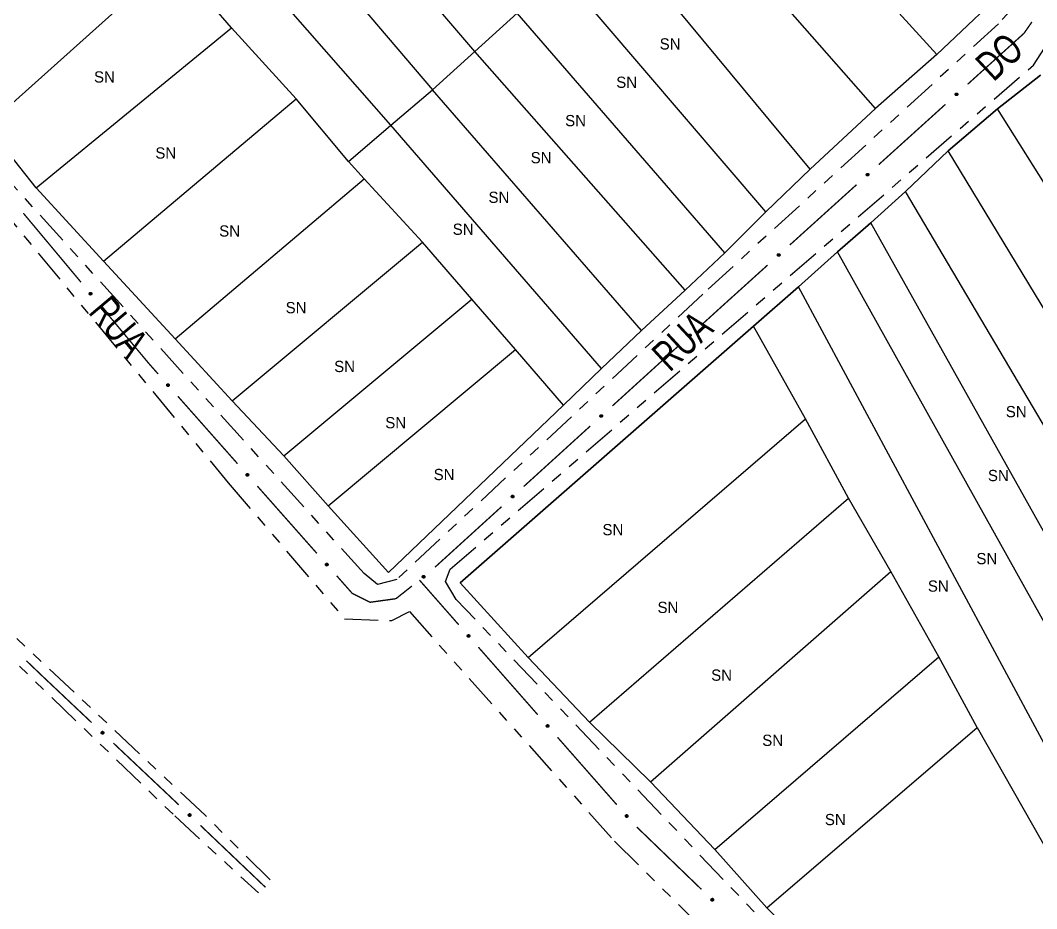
# Model space of a CAD drawing. Extents: x 207981 to 210201, y 4876477 to 4878908.
# Drawn here: x 209379.1 to 209514.8, y 4876941.7 to 4877060.3 of the extents above; entities that cross this region are included whole.
import ezdxf
from ezdxf.enums import TextEntityAlignment as Align

# ---------------------------------------------------------------- set-up
doc = ezdxf.new("R2010")
doc.units = 0
doc.header["$LTSCALE"] = 1.5
doc.header["$MEASUREMENT"] = 0
doc.linetypes.add('TRACO_25', pattern=[8, 3, -1, 1, -1, 1, -1])
for name, color, linetype in [('CD_MALHA_LOTES', 7, 'CONTINUOUS'), ('RU-QUADRA', 210, 'CONTINUOUS'), ('SV-EIXO-RUA-N-PAV', 6, 'CONTINUOUS'), ('SV-RUA-NAO-PAV', 7, 'CONTINUOUS'), ('SV-TXT-RUA-N-PAV', 7, 'CONTINUOUS'), ('Th_NmrPort', 1, 'CONTINUOUS')]:
    doc.layers.add(name, color=color, linetype=linetype)
doc.styles.add('ARIAL', font='ARIAL.SHX')

msp = doc.modelspace()

# ---------------------------------------------------------------- linework, layer by layer
at = {"layer": 'CD_MALHA_LOTES', "linetype": 'Continuous', "flags": 128}
for points in [[(209439.795521, 4877056.166164), (209408.413626, 4877092.832455)], [(209402.943813, 4877087.640768), (209434.140291, 4877051.067185)], [(209501.493161, 4877055.795329), (209473.263362, 4877086.760035)], [(209428.577769, 4877046.339042), (209397.103165, 4877082.263663)], [(209493.288441, 4877048.564051), (209465.661249, 4877080.038654)], [(209484.573824, 4877040.498394), (209457.873718, 4877072.714667)], [(209374.621305, 4877046.246333), (209399.420882, 4877068.450067)], [(209407.301122, 4877059.364614), (209399.420882, 4877068.450067)], [(209478.640467, 4877034.796809), (209451.384109, 4877066.688601)], [(209512.247371, 4877065.993286), (209501.493161, 4877055.795329)], [(209445.450752, 4877061.311497), (209439.795521, 4877056.166164)], [(209473.170653, 4877029.326995), (209445.450752, 4877061.311497)], [(209381.203623, 4877037.995259), (209407.301122, 4877059.364614)], [(209415.923031, 4877049.861972), (209407.301122, 4877059.364614)], [(209434.140291, 4877051.067185), (209439.795521, 4877056.166164)], [(209467.886258, 4877024.320725), (209439.795521, 4877056.166164)], [(209501.493161, 4877055.795329), (209493.288441, 4877048.564051)], [(209515.353112, 4877053.014068), (209509.605173, 4877048.517696)], [(209390.196367, 4877028.214491), (209415.923031, 4877049.861972)], [(209422.922538, 4877041.518189), (209415.923031, 4877049.861972)], [(209428.577769, 4877046.339042), (209434.140291, 4877051.067185)], [(209462.045609, 4877018.943621), (209434.140291, 4877051.067185)], [(209493.288441, 4877048.564051), (209484.573824, 4877040.498394)], [(209509.605173, 4877048.517696), (209503.022855, 4877042.90882)], [(209540.755296, 4876999.057605), (209509.605173, 4877048.517696)], [(209381.203623, 4877037.995259), (209374.621305, 4877046.246333)], [(209422.922538, 4877041.518189), (209428.577769, 4877046.339042)], [(209456.714859, 4877013.844642), (209428.577769, 4877046.339042)], [(209503.022855, 4877042.90882), (209497.32127, 4877037.485361)], [(209536.119861, 4876988.396104), (209503.022855, 4877042.90882)], [(209425.008484, 4877039.200472), (209422.922538, 4877041.518189)], [(209484.573824, 4877040.498394), (209478.640467, 4877034.796809)], [(209399.745363, 4877017.831116), (209425.008484, 4877039.200472)], [(209432.796015, 4877030.717626), (209425.008484, 4877039.200472)], [(209390.196367, 4877028.214491), (209381.203623, 4877037.995259)], [(209497.32127, 4877037.485361), (209492.685835, 4877033.313469)], [(209531.947969, 4876978.986171), (209497.32127, 4877037.485361)], [(209478.640467, 4877034.796809), (209473.170653, 4877029.326995)], [(209492.685835, 4877033.313469), (209488.235817, 4877029.419704)], [(209528.239621, 4876969.900718), (209492.685835, 4877033.313469)], [(209407.393831, 4877009.533688), (209432.796015, 4877030.717626)], [(209439.378332, 4877023.115512), (209432.796015, 4877030.717626)], [(209488.235817, 4877029.419704), (209483.04413, 4877024.784269)], [(209525.226589, 4876963.179338), (209488.235817, 4877029.419704)], [(209399.745363, 4877017.831116), (209390.196367, 4877028.214491)], [(209473.170653, 4877029.326995), (209467.886258, 4877024.320725)], [(209467.886258, 4877024.320725), (209462.045609, 4877018.943621)], [(209483.04413, 4877024.784269), (209477.018064, 4877019.499873)], [(209520.961988, 4876954.279302), (209483.04413, 4877024.784269)], [(209414.254275, 4877002.2097), (209439.378332, 4877023.115512)], [(209445.21898, 4877016.394132), (209439.378332, 4877023.115512)], [(209477.018064, 4877019.499873), (209437.848639, 4876985.244008)], [(209462.045609, 4877018.943621), (209456.714859, 4877013.844642)], [(209483.971217, 4877007.123262), (209477.018064, 4877019.499873)], [(209407.393831, 4877009.533688), (209399.745363, 4877017.831116)], [(209420.187631, 4876995.534674), (209445.21898, 4877016.394132)], [(209451.615881, 4877008.977436), (209445.21898, 4877016.394132)], [(209456.714859, 4877013.844642), (209451.615881, 4877008.977436)], [(209414.254275, 4877002.2097), (209407.393831, 4877009.533688)], [(209451.615881, 4877008.977436), (209428.253288, 4876986.634639)], [(209446.934091, 4876975.277823), (209483.971217, 4877007.123262)], [(209489.719156, 4876996.55447), (209483.971217, 4877007.123262)], [(209420.187631, 4876995.534674), (209414.254275, 4877002.2097)], [(209428.253288, 4876986.634639), (209420.187631, 4876995.534674)], [(209455.092457, 4876966.655914), (209489.719156, 4876996.55447)], [(209495.374387, 4876986.773702), (209489.719156, 4876996.55447)], [(209463.250823, 4876958.682966), (209495.374387, 4876986.773702)], [(209501.771287, 4876975.370532), (209495.374387, 4876986.773702)], [(209437.848639, 4876985.244008), (209446.934091, 4876975.277823)], [(209446.934091, 4876975.277823), (209455.092457, 4876966.655914)], [(209471.826377, 4876949.643867), (209501.771287, 4876975.370532)], [(209506.870266, 4876965.914244), (209501.771287, 4876975.370532)], [(209455.092457, 4876966.655914), (209463.250823, 4876958.682966)], [(209478.77953, 4876941.856337), (209506.870266, 4876965.914244)], [(209506.870266, 4876965.914244), (209517.809893, 4876946.769898)], [(209463.250823, 4876958.682966), (209471.826377, 4876949.643867)], [(209471.826377, 4876949.643867), (209478.77953, 4876941.856337)], [(209478.77953, 4876941.856337), (209492.778544, 4876927.625551), (209504.923383, 4876916.964051)]]:
    msp.add_lwpolyline(points, dxfattribs=at)
at = {"layer": 'RU-QUADRA', "linetype": 'Continuous', "flags": 128}
for points in [[(209512.247371, 4877065.993286), (209501.493161, 4877055.795329), (209493.288441, 4877048.564051), (209484.573824, 4877040.498394), (209478.640467, 4877034.796809), (209473.170653, 4877029.326995), (209467.886258, 4877024.320725), (209462.045609, 4877018.943621), (209456.714859, 4877013.844642), (209451.615881, 4877008.977436), (209428.253288, 4876986.634639), (209420.187631, 4876995.534674), (209414.254275, 4877002.2097), (209407.393831, 4877009.533688), (209399.745363, 4877017.831116), (209390.196367, 4877028.214491), (209381.203623, 4877037.995259), (209374.621305, 4877046.246333)], [(209521.750012, 4876901.064509), (209504.923383, 4876916.964051), (209492.778544, 4876927.625551), (209478.77953, 4876941.856337), (209471.826377, 4876949.643867), (209463.250823, 4876958.682966), (209455.092457, 4876966.655914), (209446.934091, 4876975.277823), (209437.848639, 4876985.244008), (209477.018064, 4877019.499873), (209483.04413, 4877024.784269), (209488.235817, 4877029.419704), (209492.685835, 4877033.313469), (209497.32127, 4877037.485361), (209503.022855, 4877042.90882), (209509.605173, 4877048.517696), (209515.353112, 4877053.014068)]]:
    msp.add_lwpolyline(points, dxfattribs=at)
at = {"layer": 'SV-EIXO-RUA-N-PAV', "const_width": 0.18}
for points in [[(209513.152213, 4877058.618243), (209514.201287, 4877060.132175)], [(209505.614382, 4877051.808811), (209513.034885, 4877058.512253)], [(209513.034885, 4877058.512253), (209513.152213, 4877058.618243)], [(209493.741576, 4877041.083304), (209502.64618, 4877049.127434)], [(209481.868771, 4877030.357798), (209490.773375, 4877038.401928)], [(209379.484487, 4877034.593061), (209387.178356, 4877025.384132)], [(209472.425203, 4877021.826786), (209478.90057, 4877027.676421)], [(209389.742979, 4877022.314489), (209396.154537, 4877014.640381)], [(209470.002365, 4877019.625228), (209472.222651, 4877021.642733)], [(209472.222651, 4877021.642733), (209472.425203, 4877021.826786)], [(209458.160836, 4877008.865201), (209467.041982, 4877016.935221)], [(209396.154537, 4877014.640381), (209396.278217, 4877014.492346)], [(209396.278217, 4877014.492346), (209397.476008, 4877013.139238)], [(209400.127309, 4877010.144142), (209408.081212, 4877001.158853)], [(209446.319306, 4876998.105174), (209455.200453, 4877006.175194)], [(209410.732514, 4876998.163757), (209418.686417, 4876989.178468)], [(209434.477777, 4876987.345146), (209443.358924, 4876995.415167)], [(209421.337718, 4876986.183371), (209423.326194, 4876983.937049)], [(209429.25338, 4876983.127182), (209431.379582, 4876984.81724)], [(209433.00801, 4876984.91406), (209432.388475, 4876985.61918)], [(209437.628326, 4876979.655478), (209433.00801, 4876984.91406)], [(209423.326194, 4876983.937049), (209423.409681, 4876983.842737)], [(209423.409681, 4876983.842737), (209425.085877, 4876983.004639)], [(209425.085877, 4876983.004639), (209425.794864, 4876982.650145)], [(209425.794864, 4876982.650145), (209428.972112, 4876983.088387)], [(209428.972112, 4876983.088387), (209429.25338, 4876983.127182)], [(209448.189047, 4876967.635861), (209440.268506, 4876976.650574)], [(209382.105445, 4876972.715102), (209379.879808, 4876974.842789)], [(209382.775368, 4876972.08315), (209382.105445, 4876972.715102)], [(209388.594739, 4876966.593622), (209382.775368, 4876972.08315)], [(209458.749767, 4876955.616245), (209450.829227, 4876964.630957)], [(209400.233481, 4876955.614565), (209391.504425, 4876963.848858)], [(209411.825997, 4876944.586722), (209403.133491, 4876952.85959)], [(209470.061956, 4876944.314205), (209461.422097, 4876952.64204)]]:
    msp.add_lwpolyline(points, dxfattribs=at)
at = {"layer": 'SV-EIXO-RUA-N-PAV'}
for points in [[(209503.949871, 4877050.453493), (209503.951659, 4877050.502368), (209503.963189, 4877050.544009), (209503.982803, 4877050.575971), (209504.007499, 4877050.599697), (209504.035499, 4877050.621123), (209504.068494, 4877050.636497), (209504.108895, 4877050.645448), (209504.157937, 4877050.643999), (209504.199817, 4877050.629383), (209504.232182, 4877050.611831), (209504.258404, 4877050.587503), (209504.278762, 4877050.559955), (209504.293598, 4877050.525153), (209504.30227, 4877050.484122), (209504.29962, 4877050.434844), (209504.288035, 4877050.394098), (209504.268252, 4877050.363681), (209504.243628, 4877050.337474), (209504.214781, 4877050.315942), (209504.182305, 4877050.301037), (209504.140977, 4877050.292381), (209504.092375, 4877050.295641), (209504.051604, 4877050.306731), (209504.020916, 4877050.326082), (209503.995661, 4877050.350905), (209503.97383, 4877050.378727), (209503.956995, 4877050.411252), (209503.949871, 4877050.453493)], [(209492.077066, 4877039.727986), (209492.078853, 4877039.776862), (209492.090384, 4877039.818502), (209492.109997, 4877039.850465), (209492.134694, 4877039.87419), (209492.162693, 4877039.895616), (209492.195689, 4877039.91099), (209492.23609, 4877039.919942), (209492.285131, 4877039.918493), (209492.327012, 4877039.903877), (209492.359376, 4877039.886325), (209492.385598, 4877039.861997), (209492.405957, 4877039.834448), (209492.420793, 4877039.799646), (209492.429465, 4877039.758615), (209492.426814, 4877039.709337), (209492.41523, 4877039.668591), (209492.395447, 4877039.638174), (209492.370823, 4877039.611967), (209492.341975, 4877039.590435), (209492.309499, 4877039.575531), (209492.268172, 4877039.566874), (209492.219569, 4877039.570135), (209492.178798, 4877039.581225), (209492.148111, 4877039.600575), (209492.122856, 4877039.625399), (209492.101024, 4877039.653221), (209492.084189, 4877039.685745), (209492.077066, 4877039.727986)], [(209480.20426, 4877029.002479), (209480.206048, 4877029.051355), (209480.217579, 4877029.092996), (209480.237192, 4877029.124958), (209480.261888, 4877029.148683), (209480.289888, 4877029.17011), (209480.322883, 4877029.185484), (209480.363284, 4877029.194435), (209480.412326, 4877029.192986), (209480.454206, 4877029.17837), (209480.486571, 4877029.160818), (209480.512793, 4877029.13649), (209480.533151, 4877029.108941), (209480.547988, 4877029.07414), (209480.556659, 4877029.033109), (209480.554009, 4877028.983831), (209480.542424, 4877028.943085), (209480.522642, 4877028.912667), (209480.498017, 4877028.886461), (209480.46917, 4877028.864929), (209480.436694, 4877028.850024), (209480.395366, 4877028.841368), (209480.346764, 4877028.844628), (209480.305993, 4877028.855718), (209480.275305, 4877028.875069), (209480.250051, 4877028.899892), (209480.228219, 4877028.927714), (209480.211384, 4877028.960239), (209480.20426, 4877029.002479)], [(209388.453023, 4877024.030151), (209388.501793, 4877024.026476), (209388.542957, 4877024.013344), (209388.574137, 4877023.992509), (209388.59689, 4877023.966914), (209388.617218, 4877023.938107), (209388.631305, 4877023.904542), (209388.638687, 4877023.863825), (209388.635344, 4877023.814876), (209388.61912, 4877023.773592), (209388.600329, 4877023.74193), (209388.575006, 4877023.716669), (209388.546691, 4877023.69739), (209388.511342, 4877023.683911), (209388.470006, 4877023.676832), (209388.420867, 4877023.681385), (209388.3806, 4877023.694536), (209388.35097, 4877023.71548), (209388.325735, 4877023.741099), (209388.305334, 4877023.770757), (209388.291696, 4877023.803785), (209388.284644, 4877023.845416), (209388.289781, 4877023.893857), (209388.302439, 4877023.934169), (209388.322961, 4877023.964085), (209388.348743, 4877023.988361), (209388.377388, 4877024.009101), (209388.410538, 4877024.024666), (209388.453023, 4877024.030151)], [(209468.341807, 4877018.26507), (209468.343452, 4877018.31395), (209468.354862, 4877018.355624), (209468.374382, 4877018.387644), (209468.399009, 4877018.411441), (209468.426946, 4877018.432948), (209468.459897, 4877018.448418), (209468.500271, 4877018.457487), (209468.549317, 4877018.456181), (209468.59124, 4877018.441687), (209468.623655, 4877018.424229), (209468.649948, 4877018.399978), (209468.670387, 4877018.372489), (209468.685324, 4877018.33773), (209468.694115, 4877018.296725), (209468.691608, 4877018.247439), (209468.680142, 4877018.20666), (209468.660448, 4877018.176185), (209468.6359, 4877018.149907), (209468.607116, 4877018.128291), (209468.574683, 4877018.113292), (209468.533381, 4877018.104515), (209468.484769, 4877018.107634), (209468.443966, 4877018.118605), (209468.413223, 4877018.137866), (209468.387896, 4877018.162616), (209468.365983, 4877018.190374), (209468.349053, 4877018.22285), (209468.341807, 4877018.26507)], [(209398.788849, 4877011.822238), (209398.837704, 4877011.819958), (209398.879226, 4877011.808008), (209398.910989, 4877011.788073), (209398.934464, 4877011.763138), (209398.955607, 4877011.734924), (209398.970647, 4877011.701776), (209398.97919, 4877011.661287), (209398.977247, 4877011.612262), (209398.962209, 4877011.570531), (209398.944332, 4877011.538345), (209398.919741, 4877011.51237), (209398.891988, 4877011.49229), (209398.857038, 4877011.477806), (209398.815922, 4877011.469548), (209398.766673, 4877011.472696), (209398.726046, 4877011.484691), (209398.69583, 4877011.504779), (209398.669873, 4877011.529667), (209398.648633, 4877011.55873), (209398.634057, 4877011.591354), (209398.625817, 4877011.632767), (209398.629568, 4877011.681334), (209398.641069, 4877011.721992), (209398.660728, 4877011.752482), (209398.685805, 4877011.777485), (209398.713845, 4877011.799035), (209398.746538, 4877011.815541), (209398.788849, 4877011.822238)], [(209456.500278, 4877007.505042), (209456.501923, 4877007.553923), (209456.513332, 4877007.595597), (209456.532853, 4877007.627617), (209456.55748, 4877007.651413), (209456.585417, 4877007.672921), (209456.618368, 4877007.688391), (209456.658742, 4877007.69746), (209456.707788, 4877007.696154), (209456.749711, 4877007.68166), (209456.782126, 4877007.664202), (209456.808419, 4877007.639951), (209456.828858, 4877007.612461), (209456.843795, 4877007.577703), (209456.852586, 4877007.536697), (209456.850079, 4877007.487412), (209456.838613, 4877007.446633), (209456.818919, 4877007.416158), (209456.794371, 4877007.389879), (209456.765587, 4877007.368264), (209456.733154, 4877007.353264), (209456.691852, 4877007.344487), (209456.64324, 4877007.347606), (209456.602437, 4877007.358578), (209456.571694, 4877007.377839), (209456.546367, 4877007.402589), (209456.524454, 4877007.430347), (209456.507524, 4877007.462822), (209456.500278, 4877007.505042)], [(209409.394053, 4876999.841853), (209409.442909, 4876999.839573), (209409.484431, 4876999.827623), (209409.516194, 4876999.807688), (209409.539669, 4876999.782753), (209409.560811, 4876999.754539), (209409.575852, 4876999.72139), (209409.584395, 4876999.680901), (209409.582452, 4876999.631877), (209409.567414, 4876999.590146), (209409.549536, 4876999.55796), (209409.524945, 4876999.531985), (209409.497193, 4876999.511905), (209409.462243, 4876999.497421), (209409.421127, 4876999.489163), (209409.371878, 4876999.492311), (209409.331251, 4876999.504305), (209409.301035, 4876999.524394), (209409.275078, 4876999.549281), (209409.253838, 4876999.578345), (209409.239261, 4876999.610969), (209409.231022, 4876999.652382), (209409.234773, 4876999.700949), (209409.246273, 4876999.741606), (209409.265932, 4876999.772097), (209409.29101, 4876999.7971), (209409.31905, 4876999.81865), (209409.351743, 4876999.835156), (209409.394053, 4876999.841853)], [(209444.658749, 4876996.745015), (209444.660394, 4876996.793896), (209444.671803, 4876996.83557), (209444.691324, 4876996.867589), (209444.715951, 4876996.891386), (209444.743888, 4876996.912894), (209444.776838, 4876996.928364), (209444.817213, 4876996.937433), (209444.866259, 4876996.936126), (209444.908182, 4876996.921633), (209444.940597, 4876996.904175), (209444.96689, 4876996.879924), (209444.987328, 4876996.852434), (209445.002266, 4876996.817676), (209445.011057, 4876996.77667), (209445.00855, 4876996.727385), (209444.997084, 4876996.686605), (209444.97739, 4876996.65613), (209444.952842, 4876996.629852), (209444.924058, 4876996.608236), (209444.891625, 4876996.593237), (209444.850323, 4876996.58446), (209444.801711, 4876996.587579), (209444.760908, 4876996.59855), (209444.730165, 4876996.617811), (209444.704837, 4876996.642562), (209444.682925, 4876996.67032), (209444.665995, 4876996.702795), (209444.658749, 4876996.745015)], [(209419.999258, 4876987.861468), (209420.048113, 4876987.859187), (209420.089636, 4876987.847237), (209420.121399, 4876987.827303), (209420.144873, 4876987.802368), (209420.166016, 4876987.774154), (209420.181056, 4876987.741005), (209420.1896, 4876987.700516), (209420.187656, 4876987.651491), (209420.172619, 4876987.60976), (209420.154741, 4876987.577575), (209420.13015, 4876987.5516), (209420.102397, 4876987.53152), (209420.067448, 4876987.517035), (209420.026332, 4876987.508778), (209419.977083, 4876987.511925), (209419.936456, 4876987.52392), (209419.906239, 4876987.544009), (209419.880282, 4876987.568896), (209419.859043, 4876987.597959), (209419.844466, 4876987.630584), (209419.836227, 4876987.671997), (209419.839977, 4876987.720564), (209419.851478, 4876987.761221), (209419.871137, 4876987.791711), (209419.896214, 4876987.816715), (209419.924255, 4876987.838265), (209419.956948, 4876987.854771), (209419.999258, 4876987.861468)], [(209432.764255, 4876986.058497), (209432.769119, 4876986.107163), (209432.783251, 4876986.147994), (209432.80484, 4876986.178657), (209432.830983, 4876986.200778), (209432.860277, 4876986.220397), (209432.894176, 4876986.233661), (209432.93506, 4876986.240049), (209432.983913, 4876986.235512), (209433.024789, 4876986.218286), (209433.055983, 4876986.198728), (209433.08062, 4876986.172797), (209433.099202, 4876986.144019), (209433.111815, 4876986.108352), (209433.117884, 4876986.066856), (209433.112133, 4876986.017843), (209433.098003, 4876985.977908), (209433.076343, 4876985.948798), (209433.050116, 4876985.924195), (209433.019969, 4876985.904524), (209432.986618, 4876985.891696), (209432.944827, 4876985.885661), (209432.896526, 4876985.891978), (209432.856535, 4876985.905616), (209432.827129, 4876985.926862), (209432.803489, 4876985.953228), (209432.783454, 4876985.982371), (209432.768702, 4876986.015891), (209432.764255, 4876986.058497)], [(209438.960556, 4876977.972431), (209438.91171, 4876977.974892), (209438.870232, 4876977.986996), (209438.838543, 4876978.007049), (209438.815161, 4876978.03207), (209438.794123, 4876978.060363), (209438.779206, 4876978.093567), (209438.770812, 4876978.134087), (209438.772937, 4876978.183104), (209438.788129, 4876978.224779), (209438.806126, 4876978.256899), (209438.830814, 4876978.282782), (209438.858641, 4876978.302759), (209438.893644, 4876978.317114), (209438.93479, 4876978.325219), (209438.984027, 4876978.321889), (209439.024609, 4876978.309744), (209439.054751, 4876978.289543), (209439.080616, 4876978.26456), (209439.101747, 4876978.235418), (209439.116203, 4876978.20274), (209439.124289, 4876978.161297), (209439.120358, 4876978.112743), (209439.108707, 4876978.072129), (209439.088935, 4876978.041712), (209439.063765, 4876978.016802), (209439.035645, 4876977.995356), (209439.002891, 4876977.978971), (209438.960556, 4876977.972431)], [(209449.521277, 4876965.952815), (209449.472431, 4876965.955276), (209449.430953, 4876965.96738), (209449.399264, 4876965.987433), (209449.375882, 4876966.012454), (209449.354844, 4876966.040746), (209449.339926, 4876966.073951), (209449.331533, 4876966.114471), (209449.333658, 4876966.163488), (209449.34885, 4876966.205163), (209449.366847, 4876966.237282), (209449.391534, 4876966.263166), (209449.419361, 4876966.283143), (209449.454365, 4876966.297498), (209449.495511, 4876966.305603), (209449.544748, 4876966.302273), (209449.58533, 4876966.290127), (209449.615472, 4876966.269927), (209449.641336, 4876966.244943), (209449.662468, 4876966.215802), (209449.676924, 4876966.183123), (209449.685009, 4876966.14168), (209449.681079, 4876966.093127), (209449.669427, 4876966.052513), (209449.649656, 4876966.022096), (209449.624486, 4876965.997186), (209449.596366, 4876965.97574), (209449.563612, 4876965.959355), (209449.521277, 4876965.952815)], [(209390.078562, 4876965.042573), (209390.0297, 4876965.040454), (209389.987271, 4876965.048625), (209389.953846, 4876965.065625), (209389.928226, 4876965.08835), (209389.904633, 4876965.11455), (209389.886676, 4876965.146214), (209389.874529, 4876965.185771), (209389.87206, 4876965.234772), (209389.883287, 4876965.277686), (209389.8982, 4876965.311347), (209389.920358, 4876965.339427), (209389.946194, 4876965.361919), (209389.979701, 4876965.379485), (209390.019909, 4876965.391403), (209390.069242, 4876965.392694), (209390.110782, 4876965.384398), (209390.142681, 4876965.367105), (209390.170769, 4876965.344651), (209390.194534, 4876965.317614), (209390.211983, 4876965.286431), (209390.22391, 4876965.245926), (209390.224538, 4876965.197218), (209390.216737, 4876965.155692), (209390.199897, 4876965.123558), (209390.177168, 4876965.096403), (209390.151177, 4876965.072421), (209390.1201, 4876965.053044), (209390.078562, 4876965.042573)], [(209401.712929, 4876954.059607), (209401.664057, 4876954.057705), (209401.621666, 4876954.066064), (209401.588316, 4876954.083212), (209401.562797, 4876954.10605), (209401.539321, 4876954.132355), (209401.521503, 4876954.164097), (209401.509532, 4876954.203708), (209401.50728, 4876954.252719), (209401.518697, 4876954.295583), (209401.533759, 4876954.329178), (209401.556041, 4876954.357159), (209401.581977, 4876954.379537), (209401.615561, 4876954.396954), (209401.655821, 4876954.408694), (209401.705159, 4876954.409766), (209401.746662, 4876954.401286), (209401.778484, 4876954.383853), (209401.806473, 4876954.361274), (209401.830118, 4876954.334132), (209401.847429, 4876954.302872), (209401.859176, 4876954.262315), (209401.859589, 4876954.213605), (209401.851604, 4876954.172114), (209401.834622, 4876954.140055), (209401.811772, 4876954.113001), (209401.785675, 4876954.089134), (209401.754513, 4876954.069895), (209401.712929, 4876954.059607)], [(209460.081998, 4876953.933198), (209460.033151, 4876953.93566), (209459.991674, 4876953.947764), (209459.959985, 4876953.967816), (209459.936603, 4876953.992838), (209459.915565, 4876954.02113), (209459.900647, 4876954.054334), (209459.892254, 4876954.094855), (209459.894379, 4876954.143872), (209459.909571, 4876954.185547), (209459.927568, 4876954.217666), (209459.952255, 4876954.24355), (209459.980082, 4876954.263527), (209460.015085, 4876954.277881), (209460.056232, 4876954.285986), (209460.105469, 4876954.282656), (209460.146051, 4876954.270511), (209460.176193, 4876954.250311), (209460.202057, 4876954.225327), (209460.223189, 4876954.196186), (209460.237645, 4876954.163507), (209460.24573, 4876954.122064), (209460.2418, 4876954.073511), (209460.230148, 4876954.032897), (209460.210377, 4876954.00248), (209460.185207, 4876953.977569), (209460.157086, 4876953.956123), (209460.124333, 4876953.939739), (209460.081998, 4876953.933198)], [(209471.528986, 4876942.747264), (209471.480104, 4876942.745672), (209471.437766, 4876942.7543), (209471.404526, 4876942.771659), (209471.379152, 4876942.794658), (209471.355843, 4876942.821111), (209471.338227, 4876942.852966), (209471.326507, 4876942.892652), (209471.324566, 4876942.941677), (209471.336255, 4876942.984467), (209471.35153, 4876943.017966), (209471.373989, 4876943.045805), (209471.400066, 4876943.068018), (209471.43376, 4876943.085222), (209471.474094, 4876943.096706), (209471.523438, 4876943.097465), (209471.564886, 4876943.088722), (209471.596597, 4876943.071087), (209471.624442, 4876943.048332), (209471.647915, 4876943.02104), (209471.665026, 4876942.989671), (209471.676516, 4876942.94904), (209471.67662, 4876942.900328), (209471.668372, 4876942.858889), (209471.651187, 4876942.826938), (209471.628166, 4876942.800029), (209471.601919, 4876942.776328), (209471.570635, 4876942.757288), (209471.528986, 4876942.747264)]]:
    msp.add_lwpolyline(points, close=True, dxfattribs=at)
for points in [[(209503.949871, 4877050.453493), (209504.108895, 4877050.645448)], [(209503.951659, 4877050.502368), (209504.068494, 4877050.636497)], [(209503.951927, 4877050.480076), (209504.083489, 4877050.635702)], [(209503.955262, 4877050.431601), (209504.132062, 4877050.640965)], [(209503.956995, 4877050.411252), (209504.157937, 4877050.643999)], [(209503.958129, 4877050.526134), (209504.046089, 4877050.622143)], [(209503.963189, 4877050.544009), (209504.035499, 4877050.621123)], [(209503.969017, 4877050.398055), (209504.17518, 4877050.633946)], [(209503.97383, 4877050.378727), (209504.199817, 4877050.629383)], [(209503.986822, 4877050.368168), (209504.211113, 4877050.618596)], [(209503.995661, 4877050.350905), (209504.232182, 4877050.611831)], [(209504.010506, 4877050.339915), (209504.245739, 4877050.59655)], [(209504.020916, 4877050.326082), (209504.258404, 4877050.587503)], [(209504.039351, 4877050.318162), (209504.26668, 4877050.571334)], [(209504.051604, 4877050.306731), (209504.278762, 4877050.559955)], [(209504.074271, 4877050.301898), (209504.283374, 4877050.538605)], [(209504.092375, 4877050.295641), (209504.293598, 4877050.525153)], [(209504.1185, 4877050.29772), (209504.296018, 4877050.502217)], [(209504.140977, 4877050.292381), (209504.30227, 4877050.484122)], [(209504.164132, 4877050.302166), (209504.295499, 4877050.453938)], [(209504.182305, 4877050.301037), (209504.29962, 4877050.434844)], [(209504.201337, 4877050.31187), (209504.289394, 4877050.409807)], [(209504.214781, 4877050.315942), (209504.288035, 4877050.394098)], [(209492.077066, 4877039.727986), (209492.23609, 4877039.919942)], [(209492.078853, 4877039.776862), (209492.195689, 4877039.91099)], [(209492.079121, 4877039.754569), (209492.210684, 4877039.910196)], [(209492.082457, 4877039.706095), (209492.259256, 4877039.915459)], [(209492.084189, 4877039.685745), (209492.285131, 4877039.918493)], [(209492.085324, 4877039.800627), (209492.173283, 4877039.896637)], [(209492.090384, 4877039.818502), (209492.162693, 4877039.895616)], [(209492.096211, 4877039.672549), (209492.302375, 4877039.908439)], [(209492.101024, 4877039.653221), (209492.327012, 4877039.903877)], [(209492.114016, 4877039.642662), (209492.338307, 4877039.893089)], [(209492.122856, 4877039.625399), (209492.359376, 4877039.886325)], [(209492.1377, 4877039.614408), (209492.372934, 4877039.871043)], [(209492.148111, 4877039.600575), (209492.385598, 4877039.861997)], [(209492.166545, 4877039.592656), (209492.393874, 4877039.845827)], [(209492.178798, 4877039.581225), (209492.405957, 4877039.834448)], [(209492.201466, 4877039.576391), (209492.410569, 4877039.813098)], [(209492.219569, 4877039.570135), (209492.420793, 4877039.799646)], [(209492.245694, 4877039.572213), (209492.423213, 4877039.77671)], [(209492.268172, 4877039.566874), (209492.429465, 4877039.758615)], [(209492.291327, 4877039.576659), (209492.422694, 4877039.728431)], [(209492.309499, 4877039.575531), (209492.426814, 4877039.709337)], [(209492.328532, 4877039.586364), (209492.416589, 4877039.684301)], [(209492.341975, 4877039.590435), (209492.41523, 4877039.668591)], [(209480.20426, 4877029.002479), (209480.363284, 4877029.194435)], [(209480.206048, 4877029.051355), (209480.322883, 4877029.185484)], [(209480.206316, 4877029.029063), (209480.337878, 4877029.184689)], [(209480.209651, 4877028.980588), (209480.386451, 4877029.189952)], [(209480.211384, 4877028.960239), (209480.412326, 4877029.192986)], [(209480.212518, 4877029.075121), (209480.300478, 4877029.17113)], [(209480.217579, 4877029.092996), (209480.289888, 4877029.17011)], [(209480.223406, 4877028.947042), (209480.429569, 4877029.182932)], [(209480.228219, 4877028.927714), (209480.454206, 4877029.17837)], [(209480.241211, 4877028.917155), (209480.465502, 4877029.167583)], [(209480.250051, 4877028.899892), (209480.486571, 4877029.160818)], [(209480.264895, 4877028.888902), (209480.500129, 4877029.145536)], [(209480.275305, 4877028.875069), (209480.512793, 4877029.13649)], [(209480.29374, 4877028.867149), (209480.521069, 4877029.120321)], [(209480.305993, 4877028.855718), (209480.533151, 4877029.108941)], [(209480.32866, 4877028.850885), (209480.537763, 4877029.087592)], [(209480.346764, 4877028.844628), (209480.547988, 4877029.07414)], [(209480.372889, 4877028.846707), (209480.550407, 4877029.051204)], [(209480.395366, 4877028.841368), (209480.556659, 4877029.033109)], [(209480.418522, 4877028.851153), (209480.549888, 4877029.002925)], [(209480.436694, 4877028.850024), (209480.554009, 4877028.983831)], [(209480.455726, 4877028.860857), (209480.543784, 4877028.958794)], [(209480.46917, 4877028.864929), (209480.542424, 4877028.943085)], [(209388.322961, 4877023.964085), (209388.575006, 4877023.716669)], [(209388.337186, 4877023.973953), (209388.584535, 4877023.728974)], [(209388.348743, 4877023.988361), (209388.600329, 4877023.74193)], [(209388.366334, 4877023.996527), (209388.607904, 4877023.762722)], [(209388.377388, 4877024.009101), (209388.61912, 4877023.773592)], [(209388.396887, 4877024.013163), (209388.624631, 4877023.798035)], [(209388.410538, 4877024.024666), (209388.635344, 4877023.814876)], [(209388.43094, 4877024.025611), (209388.633312, 4877023.840849)], [(209388.453023, 4877024.030151), (209388.638687, 4877023.863825)], [(209388.479507, 4877024.02707), (209388.629931, 4877023.889589)], [(209388.501793, 4877024.026476), (209388.631305, 4877023.904542)], [(209388.525291, 4877024.019091), (209388.617828, 4877023.927486)], [(209388.542957, 4877024.013344), (209388.617218, 4877023.938107)], [(209388.284644, 4877023.845416), (209388.470006, 4877023.676832)], [(209388.289781, 4877023.893857), (209388.511342, 4877023.683911)], [(209388.290848, 4877023.867671), (209388.488329, 4877023.682379)], [(209388.291696, 4877023.803785), (209388.420867, 4877023.681385)], [(209388.293527, 4877023.8219), (209388.440107, 4877023.684764)], [(209388.296732, 4877023.911705), (209388.525179, 4877023.693607)], [(209388.301785, 4877023.784348), (209388.396245, 4877023.692571)], [(209388.302439, 4877023.934169), (209388.546691, 4877023.69739)], [(209388.305334, 4877023.770757), (209388.3806, 4877023.694536)], [(209388.314335, 4877023.94597), (209388.558529, 4877023.709024)], [(209468.341807, 4877018.26507), (209468.500271, 4877018.457487)], [(209468.343452, 4877018.31395), (209468.459897, 4877018.448418)], [(209468.343785, 4877018.291659), (209468.474894, 4877018.447668)], [(209468.347262, 4877018.243194), (209468.523451, 4877018.453072)], [(209468.349053, 4877018.22285), (209468.549317, 4877018.456181)], [(209468.349854, 4877018.337735), (209468.437533, 4877018.434)], [(209468.354862, 4877018.355624), (209468.426946, 4877018.432948)], [(209468.361114, 4877018.209688), (209468.56659, 4877018.446178)], [(209468.365983, 4877018.190374), (209468.59124, 4877018.441687)], [(209468.379006, 4877018.179853), (209468.602567, 4877018.430933)], [(209468.387896, 4877018.162616), (209468.623655, 4877018.424229)], [(209468.402772, 4877018.151669), (209468.637257, 4877018.408987)], [(209468.413223, 4877018.137866), (209468.649948, 4877018.399978)], [(209468.43168, 4877018.13), (209468.658271, 4877018.383833)], [(209468.443966, 4877018.118605), (209468.670387, 4877018.372489)], [(209468.466648, 4877018.113838), (209468.675061, 4877018.351152)], [(209468.484769, 4877018.107634), (209468.685324, 4877018.33773)], [(209468.510888, 4877018.109789), (209468.687811, 4877018.314802)], [(209468.533381, 4877018.104515), (209468.694115, 4877018.296725)], [(209468.556508, 4877018.114368), (209468.687432, 4877018.266521)], [(209468.574683, 4877018.113292), (209468.691608, 4877018.247439)], [(209468.593684, 4877018.12418), (209468.681456, 4877018.222373)], [(209468.607116, 4877018.128291), (209468.680142, 4877018.20666)], [(209398.660728, 4877011.752482), (209398.919741, 4877011.51237)], [(209398.674665, 4877011.762752), (209398.928914, 4877011.524942)], [(209398.685805, 4877011.777485), (209398.944332, 4877011.538345)], [(209398.703156, 4877011.786151), (209398.951308, 4877011.559345)], [(209398.713845, 4877011.799035), (209398.962209, 4877011.570531)], [(209398.733221, 4877011.803653), (209398.96702, 4877011.595121)], [(209398.746538, 4877011.815541), (209398.977247, 4877011.612262)], [(209398.766904, 4877011.817068), (209398.974474, 4877011.638166)], [(209398.788849, 4877011.822238), (209398.97919, 4877011.661287)], [(209398.81541, 4877011.819915), (209398.969701, 4877011.686789)], [(209398.837704, 4877011.819958), (209398.970647, 4877011.701776)], [(209398.861403, 4877011.813248), (209398.95652, 4877011.724325)], [(209398.879226, 4877011.808008), (209398.955607, 4877011.734924)], [(209398.625817, 4877011.632767), (209398.815922, 4877011.469548)], [(209398.629568, 4877011.681334), (209398.857038, 4877011.477806)], [(209398.631383, 4877011.65519), (209398.834079, 4877011.475618)], [(209398.634057, 4877011.591354), (209398.766673, 4877011.472696)], [(209398.635369, 4877011.609514), (209398.785808, 4877011.476623)], [(209398.636007, 4877011.699374), (209398.870593, 4877011.487894)], [(209398.641069, 4877011.721992), (209398.891988, 4877011.49229)], [(209398.644697, 4877011.572214), (209398.741741, 4877011.483173)], [(209398.648633, 4877011.55873), (209398.726046, 4877011.484691)], [(209398.652623, 4877011.734128), (209398.903488, 4877011.504257)], [(209456.500278, 4877007.505042), (209456.658742, 4877007.69746)], [(209456.501923, 4877007.553923), (209456.618368, 4877007.688391)], [(209456.502256, 4877007.531631), (209456.633365, 4877007.68764)], [(209456.505733, 4877007.483167), (209456.681922, 4877007.693044)], [(209456.507524, 4877007.462822), (209456.707788, 4877007.696154)], [(209456.508325, 4877007.577707), (209456.596004, 4877007.673973)], [(209456.513332, 4877007.595597), (209456.585417, 4877007.672921)], [(209456.519585, 4877007.449661), (209456.72506, 4877007.68615)], [(209456.524454, 4877007.430347), (209456.749711, 4877007.68166)], [(209456.537476, 4877007.419826), (209456.761038, 4877007.670905)], [(209456.546367, 4877007.402589), (209456.782126, 4877007.664202)], [(209456.561243, 4877007.391642), (209456.795728, 4877007.64896)], [(209456.571694, 4877007.377839), (209456.808419, 4877007.639951)], [(209456.590151, 4877007.369973), (209456.816742, 4877007.623805)], [(209456.602437, 4877007.358578), (209456.828858, 4877007.612461)], [(209456.625118, 4877007.35381), (209456.833531, 4877007.591125)], [(209456.64324, 4877007.347606), (209456.843795, 4877007.577703)], [(209456.669359, 4877007.349761), (209456.846282, 4877007.554774)], [(209456.691852, 4877007.344487), (209456.852586, 4877007.536697)], [(209456.714979, 4877007.35434), (209456.845903, 4877007.506494)], [(209456.733154, 4877007.353264), (209456.850079, 4877007.487412)], [(209456.752155, 4877007.364153), (209456.839927, 4877007.462345)], [(209456.765587, 4877007.368264), (209456.838613, 4877007.446633)], [(209409.231022, 4876999.652382), (209409.421127, 4876999.489163)], [(209409.234773, 4876999.700949), (209409.462243, 4876999.497421)], [(209409.236588, 4876999.674804), (209409.439284, 4876999.495232)], [(209409.239261, 4876999.610969), (209409.371878, 4876999.492311)], [(209409.240573, 4876999.629129), (209409.391013, 4876999.496238)], [(209409.241212, 4876999.718989), (209409.475797, 4876999.507509)], [(209409.246273, 4876999.741606), (209409.497193, 4876999.511905)], [(209409.249902, 4876999.591828), (209409.346946, 4876999.502788)], [(209409.253838, 4876999.578345), (209409.331251, 4876999.504305)], [(209409.257827, 4876999.753743), (209409.508693, 4876999.523872)], [(209409.265932, 4876999.772097), (209409.524945, 4876999.531985)], [(209409.27987, 4876999.782367), (209409.534119, 4876999.544557)], [(209409.29101, 4876999.7971), (209409.549536, 4876999.55796)], [(209409.308361, 4876999.805765), (209409.556513, 4876999.57896)], [(209409.31905, 4876999.81865), (209409.567414, 4876999.590146)], [(209409.338426, 4876999.823268), (209409.572225, 4876999.614736)], [(209409.351743, 4876999.835156), (209409.582452, 4876999.631877)], [(209409.372109, 4876999.836683), (209409.579679, 4876999.657781)], [(209409.394053, 4876999.841853), (209409.584395, 4876999.680901)], [(209409.420615, 4876999.83953), (209409.574906, 4876999.706404)], [(209409.442909, 4876999.839573), (209409.575852, 4876999.72139)], [(209409.466608, 4876999.832863), (209409.561725, 4876999.743939)], [(209409.484431, 4876999.827623), (209409.560811, 4876999.754539)], [(209444.658749, 4876996.745015), (209444.817213, 4876996.937433)], [(209444.660394, 4876996.793896), (209444.776838, 4876996.928364)], [(209444.660727, 4876996.771604), (209444.791836, 4876996.927613)], [(209444.664203, 4876996.723139), (209444.840393, 4876996.933017)], [(209444.665995, 4876996.702795), (209444.866259, 4876996.936126)], [(209444.666795, 4876996.81768), (209444.754475, 4876996.913945)], [(209444.671803, 4876996.83557), (209444.743888, 4876996.912894)], [(209444.678056, 4876996.689634), (209444.883531, 4876996.926123)], [(209444.682925, 4876996.67032), (209444.908182, 4876996.921633)], [(209444.695947, 4876996.659799), (209444.919508, 4876996.910878)], [(209444.704837, 4876996.642562), (209444.940597, 4876996.904175)], [(209444.719714, 4876996.631614), (209444.954199, 4876996.888933)], [(209444.730165, 4876996.617811), (209444.96689, 4876996.879924)], [(209444.748622, 4876996.609946), (209444.975213, 4876996.863778)], [(209444.760908, 4876996.59855), (209444.987328, 4876996.852434)], [(209444.783589, 4876996.593783), (209444.992002, 4876996.831098)], [(209444.801711, 4876996.587579), (209445.002266, 4876996.817676)], [(209444.82783, 4876996.589734), (209445.004752, 4876996.794747)], [(209444.850323, 4876996.58446), (209445.011057, 4876996.77667)], [(209444.87345, 4876996.594313), (209445.004374, 4876996.746467)], [(209444.891625, 4876996.593237), (209445.00855, 4876996.727385)], [(209444.910626, 4876996.604126), (209444.998398, 4876996.702318)], [(209444.924058, 4876996.608236), (209444.997084, 4876996.686605)], [(209419.836227, 4876987.671997), (209420.026332, 4876987.508778)], [(209419.839977, 4876987.720564), (209420.067448, 4876987.517035)], [(209419.841793, 4876987.694419), (209420.044489, 4876987.514847)], [(209419.844466, 4876987.630584), (209419.977083, 4876987.511925)], [(209419.845778, 4876987.648744), (209419.996217, 4876987.515853)], [(209419.846416, 4876987.738603), (209420.081002, 4876987.527124)], [(209419.851478, 4876987.761221), (209420.102397, 4876987.53152)], [(209419.855107, 4876987.611443), (209419.95215, 4876987.522403)], [(209419.859043, 4876987.597959), (209419.936456, 4876987.52392)], [(209419.863032, 4876987.773358), (209420.113898, 4876987.543487)], [(209419.871137, 4876987.791711), (209420.13015, 4876987.5516)], [(209419.885075, 4876987.801982), (209420.139324, 4876987.564172)], [(209419.896214, 4876987.816715), (209420.154741, 4876987.577575)], [(209419.913566, 4876987.82538), (209420.161718, 4876987.598574)], [(209419.924255, 4876987.838265), (209420.172619, 4876987.60976)], [(209419.943631, 4876987.842882), (209420.177429, 4876987.63435)], [(209419.956948, 4876987.854771), (209420.187656, 4876987.651491)], [(209419.977314, 4876987.856298), (209420.184884, 4876987.677396)], [(209419.999258, 4876987.861468), (209420.1896, 4876987.700516)], [(209420.025819, 4876987.859144), (209420.180111, 4876987.726019)], [(209420.048113, 4876987.859187), (209420.181056, 4876987.741005)], [(209420.071813, 4876987.852477), (209420.16693, 4876987.763554)], [(209420.089636, 4876987.847237), (209420.166016, 4876987.774154)], [(209432.764255, 4876986.058497), (209432.93506, 4876986.240049)], [(209432.767982, 4876986.084898), (209432.909091, 4876986.231923)], [(209432.768255, 4876986.03631), (209432.957899, 4876986.234115)], [(209432.768702, 4876986.015891), (209432.983913, 4876986.235512)], [(209432.769119, 4876986.107163), (209432.894176, 4876986.233661)], [(209432.777075, 4876986.130474), (209432.87091, 4876986.220749)], [(209432.779869, 4876986.001963), (209433.000489, 4876986.224391)], [(209432.783251, 4876986.147994), (209432.860277, 4876986.220397)], [(209432.783454, 4876985.982371), (209433.024789, 4876986.218286)], [(209432.795754, 4876985.971014), (209433.035383, 4876986.206808)], [(209432.803489, 4876985.953228), (209433.055983, 4876986.198728)], [(209432.817611, 4876985.941324), (209433.068551, 4876986.182623)], [(209432.827129, 4876985.926862), (209433.08062, 4876986.172797)], [(209432.845028, 4876985.917796), (209433.08786, 4876986.156137)], [(209432.856535, 4876985.905616), (209433.099202, 4876986.144019)], [(209432.878853, 4876985.899363), (209433.102459, 4876986.122421)], [(209432.896526, 4876985.891978), (209433.111815, 4876986.108352)], [(209432.922731, 4876985.892407), (209433.112785, 4876986.085309)], [(209432.944827, 4876985.885661), (209433.117884, 4876986.066856)], [(209432.968553, 4876985.893968), (209433.109224, 4876986.037159)], [(209432.986618, 4876985.891696), (209433.112133, 4876986.017843)], [(209433.006295, 4876985.901308), (209433.10035, 4876985.9935)], [(209433.019969, 4876985.904524), (209433.098003, 4876985.977908)], [(209438.960556, 4876977.972431), (209438.770812, 4876978.134087)], [(209439.002891, 4876977.978971), (209438.772937, 4876978.183104)], [(209438.98252, 4876977.977519), (209438.775614, 4876978.15719)], [(209438.91171, 4876977.974892), (209438.779206, 4876978.093567)], [(209438.934004, 4876977.974853), (209438.780207, 4876978.108549)], [(209439.016252, 4876977.99081), (209438.783228, 4876978.200207)], [(209439.035645, 4876977.995356), (209438.788129, 4876978.224779)], [(209438.888035, 4876977.98169), (209438.793248, 4876978.070966)], [(209438.870232, 4876977.986996), (209438.794123, 4876978.060363)], [(209439.046382, 4876978.008201), (209438.799072, 4876978.235925)], [(209439.063765, 4876978.016802), (209438.806126, 4876978.256899)], [(209439.074959, 4876978.031493), (209438.821594, 4876978.270244)], [(209439.088935, 4876978.041712), (209438.830814, 4876978.282782)], [(209439.097108, 4876978.060035), (209438.847096, 4876978.290835)], [(209439.108707, 4876978.072129), (209438.858641, 4876978.302759)], [(209439.113852, 4876978.094728), (209438.880052, 4876978.307076)], [(209439.120358, 4876978.112743), (209438.893644, 4876978.317114)], [(209439.11864, 4876978.138895), (209438.916611, 4876978.319217)], [(209439.124289, 4876978.161297), (209438.93479, 4876978.325219)], [(209439.114823, 4876978.184585), (209438.964878, 4876978.318032)], [(209439.116203, 4876978.20274), (209438.984027, 4876978.321889)], [(209439.105633, 4876978.22192), (209439.00892, 4876978.311319)], [(209439.101747, 4876978.235418), (209439.024609, 4876978.309744)], [(209449.521277, 4876965.952815), (209449.331533, 4876966.114471)], [(209449.563612, 4876965.959355), (209449.333658, 4876966.163488)], [(209449.54324, 4876965.957903), (209449.336335, 4876966.137574)], [(209449.472431, 4876965.955276), (209449.339926, 4876966.073951)], [(209449.494724, 4876965.955237), (209449.340928, 4876966.088933)], [(209449.576973, 4876965.971194), (209449.343949, 4876966.180591)], [(209449.596366, 4876965.97574), (209449.34885, 4876966.205163)], [(209449.448756, 4876965.962074), (209449.353969, 4876966.051349)], [(209449.430953, 4876965.96738), (209449.354844, 4876966.040746)], [(209449.607103, 4876965.988585), (209449.359793, 4876966.216309)], [(209449.624486, 4876965.997186), (209449.366847, 4876966.237282)], [(209449.63568, 4876966.011877), (209449.382314, 4876966.250628)], [(209449.649656, 4876966.022096), (209449.391534, 4876966.263166)], [(209449.657829, 4876966.040419), (209449.407817, 4876966.271218)], [(209449.669427, 4876966.052513), (209449.419361, 4876966.283143)], [(209449.674573, 4876966.075112), (209449.440773, 4876966.28746)], [(209449.681079, 4876966.093127), (209449.454365, 4876966.297498)], [(209449.679361, 4876966.119279), (209449.477332, 4876966.299601)], [(209449.685009, 4876966.14168), (209449.495511, 4876966.305603)], [(209449.675544, 4876966.164968), (209449.525599, 4876966.298416)], [(209449.676924, 4876966.183123), (209449.544748, 4876966.302273)], [(209449.666354, 4876966.202303), (209449.569641, 4876966.291703)], [(209449.662468, 4876966.215802), (209449.58533, 4876966.290127)], [(209390.1201, 4876965.053044), (209389.87206, 4876965.234772)], [(209390.078562, 4876965.042573), (209389.874529, 4876965.185771)], [(209390.099953, 4876965.049693), (209389.877149, 4876965.209222)], [(209390.132295, 4876965.066081), (209389.880705, 4876965.252763)], [(209390.151177, 4876965.072421), (209389.883287, 4876965.277686)], [(209390.051899, 4876965.0425), (209389.886271, 4876965.161224)], [(209390.0297, 4876965.040454), (209389.886676, 4876965.146214)], [(209390.160666, 4876965.086214), (209389.893138, 4876965.289806)], [(209390.177168, 4876965.096403), (209389.8982, 4876965.311347)], [(209390.005493, 4876965.045008), (209389.902771, 4876965.125025)], [(209389.987271, 4876965.048625), (209389.904633, 4876965.11455)], [(209390.186939, 4876965.112077), (209389.912351, 4876965.326081)], [(209390.199897, 4876965.123558), (209389.920358, 4876965.339427)], [(209390.20632, 4876965.142566), (209389.935815, 4876965.348967)], [(209390.216737, 4876965.155692), (209389.946194, 4876965.361919)], [(209390.219746, 4876965.178673), (209389.967108, 4876965.36822)], [(209390.224538, 4876965.197218), (209389.979701, 4876965.379485)], [(209390.220381, 4876965.223094), (209390.002371, 4876965.383728)], [(209390.22391, 4876965.245926), (209390.019909, 4876965.391403)], [(209390.212308, 4876965.268226), (209390.050537, 4876965.387063)], [(209390.211983, 4876965.286431), (209390.069242, 4876965.392694)], [(209390.199666, 4876965.304538), (209390.095015, 4876965.384499)], [(209390.194534, 4876965.317614), (209390.110782, 4876965.384398)], [(209401.754513, 4876954.069895), (209401.50728, 4876954.252719)], [(209401.712929, 4876954.059607), (209401.509532, 4876954.203708)], [(209401.734352, 4876954.066633), (209401.512255, 4876954.227147)], [(209401.766765, 4876954.082877), (209401.516005, 4876954.270672)], [(209401.785675, 4876954.089134), (209401.518697, 4876954.295583)], [(209401.686266, 4876954.059653), (209401.521165, 4876954.179109)], [(209401.664057, 4876954.057705), (209401.521503, 4876954.164097)], [(209401.795225, 4876954.102885), (209401.528602, 4876954.307659)], [(209401.811772, 4876954.113001), (209401.533759, 4876954.329178)], [(209401.639872, 4876954.062366), (209401.537505, 4876954.142837)], [(209401.621666, 4876954.066064), (209401.539321, 4876954.132355)], [(209401.821613, 4876954.128631), (209401.547975, 4876954.343849)], [(209401.834622, 4876954.140055), (209401.556041, 4876954.357159)], [(209401.841129, 4876954.159034), (209401.571541, 4876954.366631)], [(209401.851604, 4876954.172114), (209401.581977, 4876954.379537)], [(209401.854715, 4876954.195081), (209401.602918, 4876954.385745)], [(209401.859589, 4876954.213605), (209401.615561, 4876954.396954)], [(209401.855546, 4876954.239499), (209401.638249, 4876954.401096)], [(209401.859176, 4876954.262315), (209401.655821, 4876954.408694)], [(209401.847673, 4876954.284666), (209401.68643, 4876954.404218)], [(209401.847429, 4876954.302872), (209401.705159, 4876954.409766)], [(209401.835191, 4876954.321034), (209401.730895, 4876954.401458)], [(209401.830118, 4876954.334132), (209401.746662, 4876954.401286)], [(209460.081998, 4876953.933198), (209459.892254, 4876954.094855)], [(209460.124333, 4876953.939739), (209459.894379, 4876954.143872)], [(209460.103961, 4876953.938287), (209459.897056, 4876954.117958)], [(209460.033151, 4876953.93566), (209459.900647, 4876954.054334)], [(209460.055445, 4876953.93562), (209459.901648, 4876954.069317)], [(209460.137694, 4876953.951578), (209459.90467, 4876954.160975)], [(209460.157086, 4876953.956123), (209459.909571, 4876954.185547)], [(209460.009477, 4876953.942458), (209459.91469, 4876954.031733)], [(209459.991674, 4876953.947764), (209459.915565, 4876954.02113)], [(209460.167824, 4876953.968968), (209459.920514, 4876954.196693)], [(209460.185207, 4876953.977569), (209459.927568, 4876954.217666)], [(209460.196401, 4876953.992261), (209459.943035, 4876954.231012)], [(209460.210377, 4876954.00248), (209459.952255, 4876954.24355)], [(209460.21855, 4876954.020803), (209459.968538, 4876954.251602)], [(209460.230148, 4876954.032897), (209459.980082, 4876954.263527)], [(209460.235294, 4876954.055496), (209460.001494, 4876954.267844)], [(209460.2418, 4876954.073511), (209460.015085, 4876954.277881)], [(209460.240081, 4876954.099662), (209460.038053, 4876954.279985)], [(209460.24573, 4876954.122064), (209460.056232, 4876954.285986)], [(209460.236265, 4876954.145352), (209460.08632, 4876954.2788)], [(209460.237645, 4876954.163507), (209460.105469, 4876954.282656)], [(209460.227075, 4876954.182687), (209460.130362, 4876954.272087)], [(209460.223189, 4876954.196186), (209460.146051, 4876954.270511)], [(209471.570635, 4876942.757288), (209471.324566, 4876942.941677)], [(209471.528986, 4876942.747264), (209471.326507, 4876942.892652)], [(209471.550453, 4876942.754154), (209471.32938, 4876942.916073)], [(209471.582969, 4876942.770192), (209471.333405, 4876942.959573)], [(209471.601919, 4876942.776328), (209471.336255, 4876942.984467)], [(209471.502325, 4876942.747479), (209471.337984, 4876942.86798)], [(209471.480104, 4876942.745672), (209471.338227, 4876942.852966)], [(209471.611555, 4876942.790019), (209471.346237, 4876942.99648)], [(209471.628166, 4876942.800029), (209471.35153, 4876943.017966)], [(209471.455948, 4876942.750486), (209471.354094, 4876942.831605)], [(209471.437766, 4876942.7543), (209471.355843, 4876942.821111)], [(209471.638106, 4876942.815597), (209471.365839, 4876943.032547)], [(209471.651187, 4876942.826938), (209471.373989, 4876943.045805)], [(209471.657814, 4876942.845876), (209471.389548, 4876943.055178)], [(209471.668372, 4876942.858889), (209471.400066, 4876943.068018)], [(209471.671629, 4876942.881836), (209471.421046, 4876943.074093)], [(209471.67662, 4876942.900328), (209471.43376, 4876943.085222)], [(209471.672742, 4876942.926247), (209471.456474, 4876943.08922)], [(209471.676516, 4876942.94904), (209471.474094, 4876943.096706)], [(209471.665155, 4876942.971464), (209471.504674, 4876943.092036)], [(209471.665026, 4876942.989671), (209471.523438, 4876943.097465)], [(209471.652905, 4876943.00791), (209471.549121, 4876943.088994)], [(209471.647915, 4876943.02104), (209471.564886, 4876943.088722)]]:
    msp.add_lwpolyline(points, dxfattribs=at)
at = {"layer": 'SV-RUA-NAO-PAV', "linetype": 'TRACO_25'}
for points in [[(209274.884388, 4877226.011592, 14.136569), (209295.954526, 4877201.975872, 13.888721), (209329.7671, 4877160.091919, 13.516949), (209340.215206, 4877147.927806, 13.442595), (209351.645035, 4877138.949247, 13.442595), (209364.860474, 4877125.220278, 13.244316), (209380.230145, 4877105.504164, 12.922113), (209385.833673, 4877099.011187, 12.922113), (209390.738148, 4877093.660601, 12.773405), (209391.327925, 4877088.352611, 12.847759), (209387.39608, 4877084.813951, 12.847759), (209359.479986, 4877061.124589, 12.847759), (209358.497024, 4877056.996152, 12.847759), (209406.85871, 4876998.608264, 12.847759), (209422.389495, 4876980.423484, 12.847759), (209428.680446, 4876980.226891, 12.847759), (209431.039553, 4876981.406445, 12.847759), (209458.464167, 4876950.738059, 12.847759), (209517.048648, 4876892.841651, 12.847759), (209583.398521, 4876833.372505, 12.847759), (209635.397162, 4876781.373864, 12.847759), (209660.364372, 4876755.648071, 12.847759)], [(209449.566811, 4877131.424804, 11.67), (209506.313643, 4877073.658178, 11.67), (209513.448469, 4877066.036887, 11.67), (209513.286314, 4877063.766715, 11.67), (209509.718901, 4877059.874991, 11.67), (209470.234123, 4877023.795471, 11.67), (209429.371026, 4876985.689012, 11.67), (209426.776544, 4876985.040392, 11.67), (209424.992837, 4876986.499788, 11.67), (209378.211078, 4877038.227279, 11.67), (209364.184658, 4877054.686026, 11.67), (209363.536037, 4877057.604819, 11.67), (209395.804911, 4877086.30628, 11.67), (209404.137452, 4877093.099152, 11.67)], [(209568.824451, 4876854.82981, 11.67), (209513.286314, 4876906.638379, 11.67), (209489.530585, 4876928.286091, 11.67), (209437.316628, 4876983.013452, 11.67), (209435.857232, 4876985.445779, 11.67), (209436.505853, 4876987.067331, 11.67), (209514.4214, 4877054.361716, 11.67), (209546.203808, 4877103.089337, 11.67)], [(209412.454959, 4876945.596482, 9.997508), (209403.748005, 4876954.215311, 9.997508), (209364.98886, 4876990.615677, 11.335887), (209318.345261, 4877037.912621, 12.054646), (209274.880209, 4877077.61545, 12.624696)], [(209274.880086, 4877073.257784, 12.74862), (209278.927721, 4877069.332361, 12.74862), (209308.045577, 4877044.506424, 12.352063), (209331.885769, 4877020.364638, 11.905937), (209365.990641, 4876986.605159, 11.50938), (209399.704212, 4876954.115176, 10.493204), (209410.884624, 4876943.835802, 10.493204)]]:
    msp.add_polyline3d(points, dxfattribs=at)

# ---------------------------------------------------------------- texts
at = {"layer": 'SV-TXT-RUA-N-PAV', "style": 'ARIAL', "width": 0.7}
for s, rotation, p in [('DO', 43, (209509.085639, 4877052.048507)), ('RUA', 310, (209388.053217, 4877021.326907)), ('RUA', 43, (209465.83752, 4877013.287333))]:
    msp.add_text(s, height=4, rotation=rotation, dxfattribs=at).set_placement(p)
at = {"layer": 'Th_NmrPort', "color": 1}
for p in [(209464.481024, 4877057.201071), (209388.919529, 4877052.790015), (209458.679005, 4877052.081642), (209451.8531, 4877046.962214), (209397.110615, 4877042.636482), (209447.245615, 4877042.013433), (209441.614243, 4877036.723357), (209405.642995, 4877032.226978), (209436.83611, 4877032.457167), (209414.516671, 4877021.988121), (209421.00128, 4877014.138331), (209510.715378, 4877008.107293), (209427.827185, 4877006.629836), (209434.28814, 4876999.709309), (209508.326311, 4876999.574912), (209456.84133, 4876992.350404), (209506.790483, 4876988.482817), (209500.305873, 4876984.813894), (209464.191288, 4876981.9688), (209471.358487, 4876972.924477), (209478.184392, 4876964.221448), (209486.546125, 4876953.641296)]:
    msp.add_text('SN', height=1.5, dxfattribs=at).set_placement(p, align=Align.MIDDLE_LEFT)

doc.saveas('drawing.dxf')
